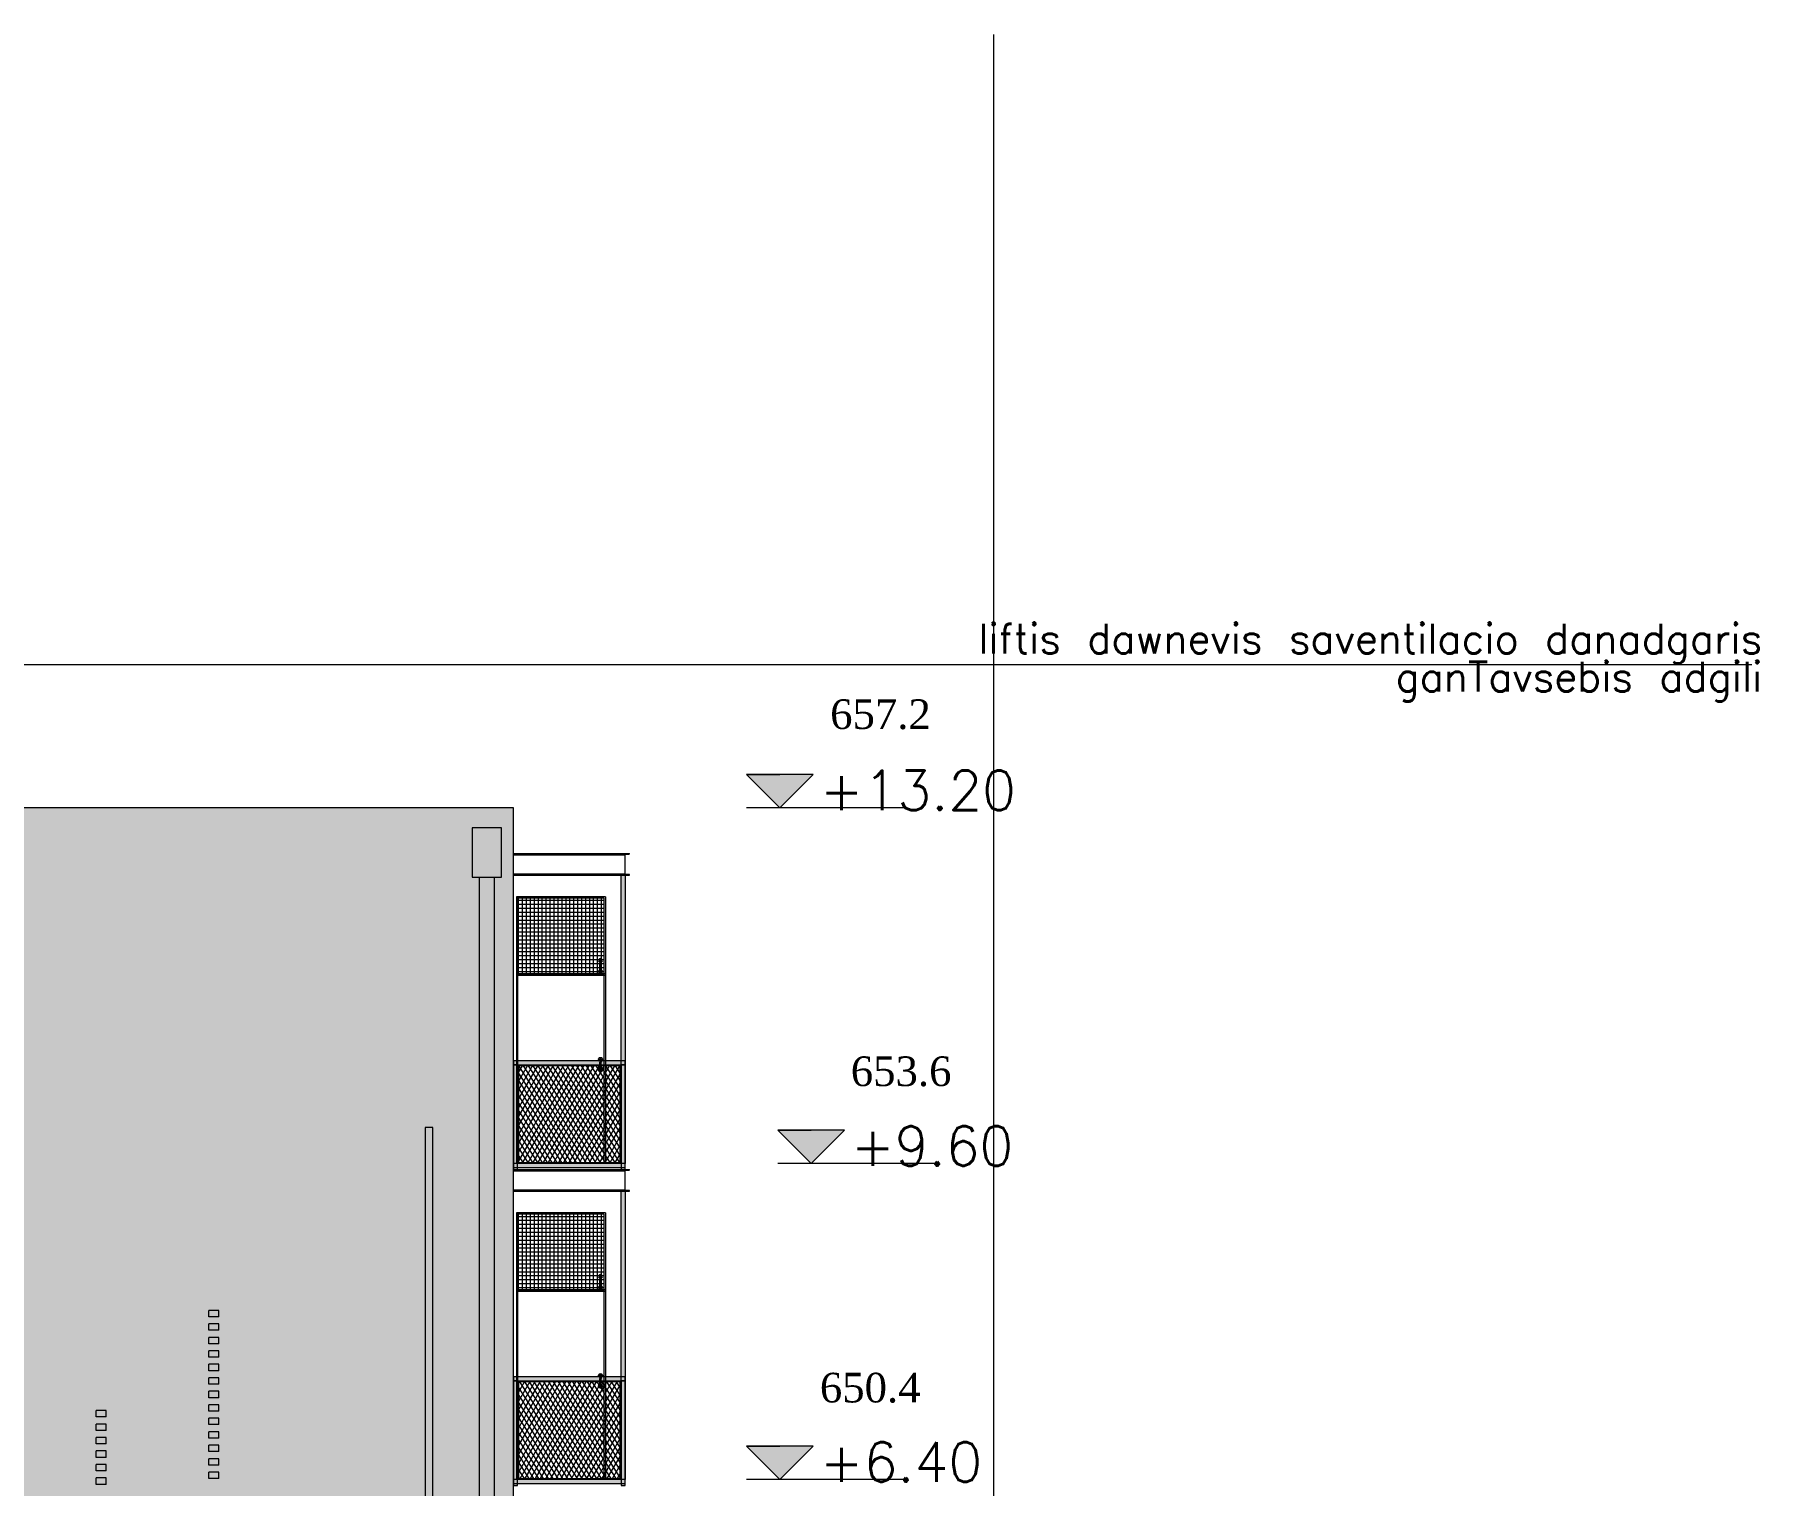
# Model space of a CAD drawing. Header units: millimetres. Extents: x 476244520 to 476657119, y 4620824743 to 4621446928.
# Drawn here: x 476566146 to 476583601, y 4621032306 to 4621046997 of the extents above; entities that cross this region are included whole.
import ezdxf

# ---------------------------------------------------------------- set-up
doc = ezdxf.new("R2010")
doc.units = ezdxf.units.MM
doc.header["$MEASUREMENT"] = 0
for name, color, linetype, lineweight in [('0_Pen_No__1_Pen_No__250', 7, 'Continuous', 0), ('0_Pen_No__250_Pen_No__142', 142, 'Continuous', 0), ('0_Pen_No__250_Pen_No__255', 255, 'Continuous', 0), ('0_Pen_No__250_Pen_No__7', 7, 'Continuous', 0), ('Annotation - Text_Pen_No__7_Pen_No__7_Pen_No__142', 142, 'Continuous', 0), ('New_2D Drafting - General_Pen_No__250', 7, 'Continuous', 0), ('New_2D Drafting - General_Pen_No__30_Pen_No__9_Pen_No__9_Pen_No__255', 255, 'Continuous', 0), ('New_2D Drafting - General_Pen_No__30_Pen_No__9_Pen_No__9_Pen_No__7', 7, 'Continuous', 0), ('New_2D Drafting - General_Pen_No__4', 7, 'Continuous', 0), ('New_2D Drafting - General_Pen_No__7', 7, 'Continuous', 0), ('New_New_piketebi_Pen_No__7_Pen_No__1', 1, 'Continuous', 0), ('New_Structural - Bearing_Pen_No__1', 1, 'Continuous', 0), ('New_Structural - Bearing_Pen_No__250', 7, 'Continuous', 0), ('Structural - Bearing_Pen_No__7', 7, 'Continuous', 0), ('zoma_Pen_No__142', 142, 'Continuous', 0), ('zoma_Pen_No__1_Pen_No__142', 142, 'Continuous', 0), ('zoma_Pen_No__5_Pen_No__142', 142, 'Continuous', 0)]:
    doc.layers.add(name, color=color, linetype=linetype, lineweight=lineweight)
doc.layers.add('New_2D Drafting - General_Pen_No__254', color=7, linetype='Continuous', lineweight=0, true_color=0xcccccc)
doc.layers.add('New_2D Drafting - General_Pen_No__30_Pen_No__9_Pen_No__9_Pen_No__254', color=7, linetype='Continuous', lineweight=0, true_color=0xcccccc)
doc.layers.add('zoma', color=7, linetype='Continuous')
doc.layers.add('zoma_Pen_No__5', color=7, linetype='Continuous')
doc.styles.add('GENERATED_STYLE_2', font='arial.ttf')
doc.styles.add('GENERATED_STYLE_7', font='times.ttf')
doc.dimstyles.new('GENERATED_STYLE__1', dxfattribs={"dimtxt": 200, "dimasz": 64.421331, "dimexe": 0.18, "dimexo": 3, "dimgap": 0.09, "dimtad": 1, "dimtih": 1, "dimtoh": 1, "dimlfac": 0.001, "dimzin": 0, "dimdsep": 46, "dimtxsty": 'GENERATED_STYLE_2', "dimblk": 'ARROWHEAD_2', "dimblk1": 'ARROWHEAD_2', "dimblk2": 'ARROWHEAD_2', "dimcen": 0.09, "dimclrd": 142, "dimclre": 142, "dimclrt": 142, "dimadec": 0, "dimazin": 0, "dimtfac": 1, "dimtdec": 4, "dimtmove": 0, "dimatfit": 3, "dimfxl": 1, "dimtolj": 1, "dimtzin": 0, "dimarcsym": 0})
pattern_1 = [(0, (476844527.15, 4621385791.044), (0, 40), []), (90, (476844527.15, 4621385791.044), (-40, 0), [])]
pattern_2 = [(60, (476844527.15, 4621385791.044), (-38.971143, 22.5), []), (122.833095, (476844527.15, 4621385791.044), (36.8060797, 18.75), [])]

# ---------------------------------------------------------------- blocks, each defined once
blk = doc.blocks.new('*D8', base_point=(476844527, 4621385791))
at = {"layer": 'zoma_Pen_No__142', "color": 142, "linetype": 'Continuous', "lineweight": 0, "transparency": 16777216}
for p, q in [((476570501, 4621021874), (476570550, 4621021959)), ((476570525, 4621021980), (476570525, 4621021853)), ((476570901, 4621021874), (476570950, 4621021959)), ((476570925, 4621021980), (476570925, 4621021853)), ((476570925, 4621021917), (476570525, 4621021917)), ((476570967, 4621021917), (476570925, 4621021917))]:
    blk.add_line(p, q, dxfattribs=at)
at = {"layer": 'zoma_Pen_No__142', "color": 142, "lineweight": 0, "transparency": 16777216, "insert": (476570950, 4621021957), "char_height": 200, "attachment_point": 7, "style": 'GENERATED_STYLE_2'}
blk.add_mtext('\\A1;{\\pql;\\fArial CYR|b0|i0|c204|p34;0.40}', dxfattribs=at)
blk = doc.blocks.new('ARROWHEAD_2')
at = {"color": 0, "linetype": 'Continuous', "lineweight": 0}
for p, q in [((0, 0), (-1, 0)), ((-0.38, -0.66), (0.38, 0.66))]:
    blk.add_line(p, q, dxfattribs=at)
blk = doc.blocks.new('*D9', base_point=(476844527, 4621385791))
at = {"layer": 'zoma_Pen_No__142', "color": 142, "linetype": 'Continuous', "lineweight": 0, "transparency": 16777216}
for p, q in [((476564001, 4621021874), (476564050, 4621021959)), ((476564026, 4621021980), (476564026, 4621021853)), ((476570501, 4621021874), (476570550, 4621021959)), ((476570525, 4621021980), (476570525, 4621021853)), ((476570525, 4621021917), (476564026, 4621021917))]:
    blk.add_line(p, q, dxfattribs=at)
at = {"layer": 'zoma_Pen_No__142', "color": 142, "lineweight": 0, "transparency": 16777216, "char_height": 200, "attachment_point": 7, "style": 'GENERATED_STYLE_2'}
for s, insert in [('\\A1;{\\pql;\\fArial CYR|b0|i0|c204|p34;0.40}', (476564050, 4621021957)), ('\\A1;{\\pql;\\fArial CYR|b0|i0|c204|p34;6.50}', (476567009, 4621021957))]:
    blk.add_mtext(s, dxfattribs=dict(at, insert=insert))
blk = doc.blocks.new('Line_4', base_point=(476557245, 4621040618))
at = {"layer": 'zoma_Pen_No__5_Pen_No__142', "color": 142, "linetype": 'Continuous', "lineweight": 0}
blk.add_line((476557345, 4621040618), (476583532, 4621040618), dxfattribs=at)

msp = doc.modelspace()

# ---------------------------------------------------------------- hatches: boundary and pattern name
at = {"layer": '0_Pen_No__250_Pen_No__142', "linetype": 'Continuous', "lineweight": 0}
for points in [[(476573692.577, 4621039166.379), (476574030.105, 4621039504.073), (476573354.883, 4621039503.908)], [(476574008.319, 4621035566.785), (476574345.847, 4621035904.479), (476573670.625, 4621035904.314)], [(476573692.594, 4621032366.785), (476574030.123, 4621032704.479), (476573354.901, 4621032704.314)]]:
    msp.add_hatch(color=142, dxfattribs=at).paths.add_polyline_path(points)
at = {"layer": '0_Pen_No__250_Pen_No__255', "linetype": 'Continuous', "lineweight": 0, "true_color": 0x3f3f3f}
msp.add_hatch(color=250, dxfattribs=at).paths.add_polyline_path([(476570180.198, 4621023778.606), (476570179.872, 4621035931.235), (476570099.873, 4621035931.235), (476570099.873, 4621035828.834), (476570099.873, 4621023778.606)])
at = {"layer": 'New_2D Drafting - General_Pen_No__254', "linetype": 'Continuous', "lineweight": 0, "true_color": 0xcccccc}
h = msp.add_hatch(dxfattribs=at)
h.set_pattern_fill('GRID_100X100', color=254, style=0, pattern_type=2)
h.set_pattern_definition(pattern_1)
h.paths.add_polyline_path([(476571037.39, 4621037486.029), (476571913.388, 4621037486.029), (476571913.388, 4621038254.029), (476571037.39, 4621038254.029)])
h = msp.add_hatch(dxfattribs=at)
h.set_pattern_fill('GRID_100X100', color=254, style=0, pattern_type=2)
h.set_pattern_definition(pattern_1)
h.paths.add_polyline_path([(476571037.39, 4621034286.029), (476571913.388, 4621034286.029), (476571913.388, 4621035054.029), (476571037.39, 4621035054.029)])
at = {"layer": 'New_2D Drafting - General_Pen_No__30_Pen_No__9_Pen_No__9_Pen_No__254', "linetype": 'Continuous', "lineweight": 0, "true_color": 0xcccccc}
h = msp.add_hatch(dxfattribs=at)
h.set_pattern_fill('BRICK___RUNNING_BOND', color=254, style=0, pattern_type=2)
h.set_pattern_definition([(180, (476560325.686, 4621034175.24), (0, 66.64), []), (90, (476560325.69, 4621034175.24), (244.8, 0), [66.64, -66.64]), (90, (476560203.29, 4621034241.88), (244.8, 0), [66.64, -66.64])])
h.paths.add_polyline_path([(476553155.334, 4621038706.026), (476553155.326, 4621028596.024), (476553225.73, 4621028596.024), (476553225.73, 4621025966.681), (476553230.285, 4621025966.024), (476570925.391, 4621025966.024), (476570995.391, 4621025966.024), (476570995.391, 4621029166.014), (476570995.391, 4621039165.621), (476553155.334, 4621039165.617)])
h.paths.add_polyline_path([(476562025.094, 4621031666.024), (476563625.528, 4621031666.024), (476563625.528, 4621030066.024), (476562025.094, 4621030066.024)], flags=0)
h.paths.add_polyline_path([(476562025.527, 4621036466.024), (476563625.527, 4621036466.024), (476563625.527, 4621038066.024), (476562025.527, 4621038066.024)], flags=0)
h.paths.add_polyline_path([(476563625.961, 4621033266.024), (476562025.527, 4621033266.024), (476562025.527, 4621034866.024), (476563625.961, 4621034866.024)], flags=0)
h.paths.add_polyline_path([(476563625.528, 4621026866.024), (476563625.528, 4621028466.024), (476562025.527, 4621028466.024), (476562025.527, 4621026866.024)], flags=0)
at = {"layer": 'New_2D Drafting - General_Pen_No__30_Pen_No__9_Pen_No__9_Pen_No__255', "linetype": 'Continuous', "lineweight": 0}
for points in [[(476570575.402, 4621038466.05), (476570875.402, 4621038466.05), (476570875.402, 4621038966.05), (476570575.402, 4621038966.05)], [(476570800.402, 4621023682.125), (476570650.402, 4621023703.741), (476570650.402, 4621038466.05), (476570800.402, 4621038466.05)], [(476572125.353, 4621038486.029), (476572125.355, 4621035566.029), (476572085.355, 4621035566.029), (476572085.353, 4621038486.029)], [(476570995.549, 4621036606.031), (476570995.549, 4621036566.031), (476572125.179, 4621036566.031), (476572125.179, 4621036606.031)], [(476570995.549, 4621035506.029), (476571035.555, 4621035506.029), (476571035.555, 4621036566.031), (476570995.549, 4621036566.031)], [(476571045.555, 4621035576.029), (476571035.555, 4621035566.029), (476571035.555, 4621036566.031), (476571045.555, 4621036556.031)], [(476571045.555, 4621036556.031), (476571035.555, 4621036566.031), (476572085.173, 4621036566.031), (476572075.173, 4621036556.031)], [(476572085.173, 4621035566.029), (476572075.173, 4621035576.029), (476572075.173, 4621036556.031), (476572085.173, 4621036566.031)], [(476572085.173, 4621035506.029), (476572125.179, 4621035506.029), (476572125.179, 4621036566.031), (476572085.173, 4621036566.031)], [(476570995.549, 4621035566.029), (476570995.549, 4621035526.029), (476572125.179, 4621035526.029), (476572125.179, 4621035566.029)], [(476571035.186, 4621035566.029), (476571045.186, 4621035576.029), (476572075.173, 4621035576.029), (476572085.173, 4621035566.029)], [(476572125.353, 4621035286.029), (476572125.355, 4621032366.029), (476572085.355, 4621032366.029), (476572085.353, 4621035286.029)], [(476570995.549, 4621033406.031), (476570995.549, 4621033366.031), (476572125.179, 4621033366.031), (476572125.179, 4621033406.031)], [(476570995.549, 4621032306.029), (476571035.555, 4621032306.029), (476571035.555, 4621033366.031), (476570995.549, 4621033366.031)], [(476571045.555, 4621032376.029), (476571035.555, 4621032366.029), (476571035.555, 4621033366.031), (476571045.555, 4621033356.031)], [(476571045.555, 4621033356.031), (476571035.555, 4621033366.031), (476572085.173, 4621033366.031), (476572075.173, 4621033356.031)], [(476572085.173, 4621032366.029), (476572075.173, 4621032376.029), (476572075.173, 4621033356.031), (476572085.173, 4621033366.031)], [(476572085.173, 4621032306.029), (476572125.179, 4621032306.029), (476572125.179, 4621033366.031), (476572085.173, 4621033366.031)], [(476570995.549, 4621032366.029), (476570995.549, 4621032326.029), (476572125.179, 4621032326.029), (476572125.179, 4621032366.029)], [(476571035.186, 4621032366.029), (476571045.186, 4621032376.029), (476572075.173, 4621032376.029), (476572085.173, 4621032366.029)]]:
    msp.add_hatch(color=255, dxfattribs=at).paths.add_polyline_path(points)
at = {"layer": 'New_2D Drafting - General_Pen_No__7', "linetype": 'Continuous', "lineweight": 0}
h = msp.add_hatch(dxfattribs=at)
h.set_pattern_fill('BATT_INSULATION', style=0, pattern_type=2)
h.set_pattern_definition(pattern_2)
h.paths.add_polyline_path([(476572075.173, 4621036556.031), (476571045.555, 4621036556.031), (476571045.555, 4621035576.029), (476572075.173, 4621035576.029)])
h = msp.add_hatch(dxfattribs=at)
h.set_pattern_fill('BATT_INSULATION', style=0, pattern_type=2)
h.set_pattern_definition(pattern_2)
h.paths.add_polyline_path([(476572075.173, 4621033356.031), (476571045.555, 4621033356.031), (476571045.555, 4621032376.029), (476572075.173, 4621032376.029)])

# ---------------------------------------------------------------- linework, layer by layer
at = {"layer": '0_Pen_No__1_Pen_No__250', "color": 7, "linetype": 'Continuous', "lineweight": 0, "flags": 128}
for points in [[(476573692.577, 4621039166.379), (476573354.883, 4621039503.908), (476573692.494, 4621039503.99)], [(476573692.577, 4621039166.379), (476574030.105, 4621039504.073), (476573692.494, 4621039503.99)], [(476574954.966, 4621039166.687), (476573354.966, 4621039166.297)], [(476574008.319, 4621035566.785), (476573670.625, 4621035904.314), (476574008.236, 4621035904.396)], [(476574008.319, 4621035566.785), (476574345.847, 4621035904.479), (476574008.236, 4621035904.396)], [(476575270.707, 4621035567.093), (476573670.708, 4621035566.703)], [(476573692.594, 4621032366.785), (476573354.901, 4621032704.314), (476573692.512, 4621032704.396)], [(476573692.594, 4621032366.785), (476574030.123, 4621032704.479), (476573692.512, 4621032704.396)], [(476574954.983, 4621032367.093), (476573354.983, 4621032366.703)]]:
    msp.add_lwpolyline(points, dxfattribs=at)
at = {"layer": '0_Pen_No__250_Pen_No__142', "color": 142, "linetype": 'Continuous', "lineweight": 0, "flags": 128}
for points in [[(476573692.577, 4621039166.379), (476574030.105, 4621039504.073), (476573354.883, 4621039503.908)], [(476574008.319, 4621035566.785), (476574345.847, 4621035904.479), (476573670.625, 4621035904.314)], [(476573692.594, 4621032366.785), (476574030.123, 4621032704.479), (476573354.901, 4621032704.314)]]:
    msp.add_lwpolyline(points, close=True, dxfattribs=at)
at = {"layer": '0_Pen_No__250_Pen_No__7', "color": 7, "linetype": 'Continuous', "lineweight": 0, "flags": 128}
msp.add_lwpolyline([(476570180.198, 4621023778.606), (476570179.872, 4621035931.235), (476570099.873, 4621035931.235), (476570099.873, 4621035828.834), (476570099.873, 4621023778.606)], close=True, dxfattribs=at)
at = {"layer": 'New_2D Drafting - General_Pen_No__250', "color": 7, "linetype": 'Continuous', "lineweight": 0, "flags": 128}
for points in [[(476571037.39, 4621037486.029), (476571913.388, 4621037486.029), (476571913.388, 4621038254.029), (476571037.39, 4621038254.029)], [(476571037.39, 4621034286.029), (476571913.388, 4621034286.029), (476571913.388, 4621035054.029), (476571037.39, 4621035054.029)]]:
    msp.add_lwpolyline(points, close=True, dxfattribs=at)
at = {"layer": 'New_2D Drafting - General_Pen_No__30_Pen_No__9_Pen_No__9_Pen_No__7', "color": 7, "linetype": 'Continuous', "lineweight": 0, "flags": 128}
for points in [[(476553155.334, 4621038706.026), (476553155.326, 4621028596.024), (476553225.73, 4621028596.024), (476553225.73, 4621025966.681), (476553230.285, 4621025966.024), (476570925.391, 4621025966.024), (476570995.391, 4621025966.024), (476570995.391, 4621029166.014), (476570995.391, 4621039165.621), (476553155.334, 4621039165.617)], [(476570575.402, 4621038466.05), (476570875.402, 4621038466.05), (476570875.402, 4621038966.05), (476570575.402, 4621038966.05)], [(476570800.402, 4621023682.125), (476570650.402, 4621023703.741), (476570650.402, 4621038466.05), (476570800.402, 4621038466.05)], [(476572125.353, 4621038486.029), (476572125.355, 4621035566.029), (476572085.355, 4621035566.029), (476572085.353, 4621038486.029)], [(476570995.549, 4621036606.031), (476570995.549, 4621036566.031), (476572125.179, 4621036566.031), (476572125.179, 4621036606.031)], [(476570995.549, 4621035506.029), (476571035.555, 4621035506.029), (476571035.555, 4621036566.031), (476570995.549, 4621036566.031)], [(476571045.555, 4621035576.029), (476571035.555, 4621035566.029), (476571035.555, 4621036566.031), (476571045.555, 4621036556.031)], [(476571045.555, 4621036556.031), (476571035.555, 4621036566.031), (476572085.173, 4621036566.031), (476572075.173, 4621036556.031)], [(476572085.173, 4621035566.029), (476572075.173, 4621035576.029), (476572075.173, 4621036556.031), (476572085.173, 4621036566.031)], [(476572085.173, 4621035506.029), (476572125.179, 4621035506.029), (476572125.179, 4621036566.031), (476572085.173, 4621036566.031)], [(476570995.549, 4621035566.029), (476570995.549, 4621035526.029), (476572125.179, 4621035526.029), (476572125.179, 4621035566.029)], [(476571035.186, 4621035566.029), (476571045.186, 4621035576.029), (476572075.173, 4621035576.029), (476572085.173, 4621035566.029)], [(476572125.353, 4621035286.029), (476572125.355, 4621032366.029), (476572085.355, 4621032366.029), (476572085.353, 4621035286.029)], [(476570995.549, 4621033406.031), (476570995.549, 4621033366.031), (476572125.179, 4621033366.031), (476572125.179, 4621033406.031)], [(476570995.549, 4621032306.029), (476571035.555, 4621032306.029), (476571035.555, 4621033366.031), (476570995.549, 4621033366.031)], [(476571045.555, 4621032376.029), (476571035.555, 4621032366.029), (476571035.555, 4621033366.031), (476571045.555, 4621033356.031)], [(476571045.555, 4621033356.031), (476571035.555, 4621033366.031), (476572085.173, 4621033366.031), (476572075.173, 4621033356.031)], [(476572085.173, 4621032366.029), (476572075.173, 4621032376.029), (476572075.173, 4621033356.031), (476572085.173, 4621033366.031)], [(476572085.173, 4621032306.029), (476572125.179, 4621032306.029), (476572125.179, 4621033366.031), (476572085.173, 4621033366.031)], [(476570995.549, 4621032366.029), (476570995.549, 4621032326.029), (476572125.179, 4621032326.029), (476572125.179, 4621032366.029)], [(476571035.186, 4621032366.029), (476571045.186, 4621032376.029), (476572075.173, 4621032376.029), (476572085.173, 4621032366.029)]]:
    msp.add_lwpolyline(points, close=True, dxfattribs=at)
at = {"layer": 'New_2D Drafting - General_Pen_No__4', "color": 7, "linetype": 'Continuous', "lineweight": 0, "flags": 128}
for points in [[(476572075.173, 4621036556.031), (476571045.555, 4621036556.031), (476571045.555, 4621035576.029), (476572075.173, 4621035576.029)], [(476572075.173, 4621033356.031), (476571045.555, 4621033356.031), (476571045.555, 4621032376.029), (476572075.173, 4621032376.029)]]:
    msp.add_lwpolyline(points, close=True, dxfattribs=at)
at = {"layer": 'New_Structural - Bearing_Pen_No__1', "color": 1, "linetype": 'Continuous', "lineweight": 0}
msp.add_line((476575855.391, 4621046996.649), (476575855.391, 4621020265.322), dxfattribs=at)
at = {"layer": 'New_Structural - Bearing_Pen_No__250', "color": 7, "linetype": 'Continuous', "lineweight": 0}
for p, q in [((476571925.388, 4621038266.029), (476571025.39, 4621038266.029)), ((476571025.39, 4621038266.029), (476571025.39, 4621037486.029)), ((476571037.39, 4621038254.029), (476571037.39, 4621037486.029)), ((476571913.388, 4621038254.029), (476571037.39, 4621038254.029)), ((476571913.389, 4621037486.029), (476571913.388, 4621038254.029)), ((476571925.388, 4621038266.029), (476571925.389, 4621037486.029)), ((476571925.389, 4621037486.029), (476571025.39, 4621037486.029)), ((476571025.39, 4621037486.029), (476571025.391, 4621035566.029)), ((476571037.39, 4621037486.029), (476571025.39, 4621037486.029)), ((476571025.39, 4621037474.029), (476571925.389, 4621037474.029)), ((476571037.39, 4621037486.029), (476571037.391, 4621035566.029)), ((476571859.139, 4621037631.029), (476571856.46, 4621037621.029)), ((476571856.46, 4621037621.029), (476571859.139, 4621037611.029)), ((476571859.139, 4621037521.029), (476571856.46, 4621037511.029)), ((476571856.46, 4621037511.029), (476571859.139, 4621037501.029)), ((476571866.46, 4621037638.349), (476571859.139, 4621037631.029)), ((476571859.139, 4621037611.029), (476571866.46, 4621037603.708)), ((476571866.46, 4621037528.349), (476571859.139, 4621037521.029)), ((476571859.139, 4621037501.029), (476571866.46, 4621037493.708)), ((476571876.46, 4621037641.029), (476571866.46, 4621037638.349)), ((476571866.46, 4621037603.708), (476571869.46, 4621037602.905)), ((476571869.46, 4621037529.153), (476571866.46, 4621037528.349)), ((476571866.46, 4621037493.708), (476571876.46, 4621037491.029)), ((476571870.397, 4621037624.529), (476571869.46, 4621037621.029)), ((476571869.46, 4621037621.029), (476571869.46, 4621037617.01)), ((476571869.46, 4621037617.01), (476571869.46, 4621037606.029)), ((476571869.46, 4621037606.029), (476571869.46, 4621037591.029)), ((476571869.46, 4621037541.029), (476571869.46, 4621037591.029)), ((476571869.46, 4621037526.029), (476571869.46, 4621037541.029)), ((476571869.46, 4621037515.048), (476571869.46, 4621037526.029)), ((476571869.46, 4621037511.029), (476571869.46, 4621037515.048)), ((476571869.46, 4621037511.029), (476571870.397, 4621037507.529)), ((476571872.96, 4621037627.091), (476571870.397, 4621037624.529)), ((476571870.397, 4621037507.529), (476571872.96, 4621037504.967)), ((476571876.46, 4621037628.029), (476571872.96, 4621037627.091)), ((476571872.96, 4621037504.967), (476571876.46, 4621037504.029)), ((476571886.46, 4621037638.349), (476571876.46, 4621037641.029)), ((476571879.96, 4621037627.091), (476571876.46, 4621037628.029)), ((476571876.46, 4621037504.029), (476571879.96, 4621037504.967)), ((476571876.46, 4621037491.029), (476571886.46, 4621037493.708)), ((476571882.522, 4621037624.529), (476571879.96, 4621037627.091)), ((476571879.96, 4621037504.967), (476571882.522, 4621037507.529)), ((476571883.46, 4621037621.029), (476571882.522, 4621037624.529)), ((476571882.522, 4621037507.529), (476571883.46, 4621037511.029)), ((476571883.46, 4621037621.029), (476571883.46, 4621037617.01)), ((476571883.46, 4621037617.01), (476571883.46, 4621037606.029)), ((476571883.46, 4621037606.029), (476571883.46, 4621037591.029)), ((476571883.46, 4621037602.905), (476571886.46, 4621037603.708)), ((476571883.46, 4621037541.029), (476571883.46, 4621037591.029)), ((476571883.46, 4621037526.029), (476571883.46, 4621037541.029)), ((476571886.46, 4621037528.349), (476571883.46, 4621037529.153)), ((476571883.46, 4621037515.048), (476571883.46, 4621037526.029)), ((476571883.46, 4621037511.029), (476571883.46, 4621037515.048)), ((476571893.78, 4621037631.029), (476571886.46, 4621037638.349)), ((476571886.46, 4621037603.708), (476571893.78, 4621037611.029)), ((476571893.78, 4621037521.029), (476571886.46, 4621037528.349)), ((476571886.46, 4621037493.708), (476571893.78, 4621037501.029)), ((476571896.46, 4621037621.029), (476571893.78, 4621037631.029)), ((476571893.78, 4621037611.029), (476571896.46, 4621037621.029)), ((476571896.46, 4621037511.029), (476571893.78, 4621037521.029)), ((476571893.78, 4621037501.029), (476571896.46, 4621037511.029)), ((476571913.39, 4621035566.029), (476571913.389, 4621037486.029)), ((476571925.389, 4621037486.029), (476571925.39, 4621035566.029)), ((476571856.46, 4621036621.029), (476571859.139, 4621036631.029)), ((476571859.139, 4621036611.029), (476571856.46, 4621036621.029)), ((476571859.139, 4621036631.029), (476571866.46, 4621036638.349)), ((476571866.46, 4621036603.708), (476571859.139, 4621036611.029)), ((476571866.46, 4621036638.349), (476571876.46, 4621036641.029)), ((476571869.46, 4621036602.905), (476571866.46, 4621036603.708)), ((476571869.46, 4621036621.029), (476571870.398, 4621036624.529)), ((476571869.46, 4621036621.029), (476571869.46, 4621036617.01)), ((476571869.46, 4621036617.01), (476571869.46, 4621036606.029)), ((476571869.46, 4621036606.029), (476571869.46, 4621036591.029)), ((476571870.398, 4621036624.529), (476571872.96, 4621036627.091)), ((476571872.96, 4621036627.091), (476571876.46, 4621036628.029)), ((476571876.46, 4621036641.029), (476571886.46, 4621036638.349)), ((476571876.46, 4621036628.029), (476571879.96, 4621036627.091)), ((476571879.96, 4621036627.091), (476571882.522, 4621036624.529)), ((476571882.522, 4621036624.529), (476571883.46, 4621036621.029)), ((476571883.46, 4621036621.029), (476571883.46, 4621036617.01)), ((476571883.46, 4621036617.01), (476571883.46, 4621036606.029)), ((476571883.46, 4621036606.029), (476571883.46, 4621036591.029)), ((476571886.46, 4621036603.708), (476571883.46, 4621036602.905)), ((476571886.46, 4621036638.349), (476571893.781, 4621036631.029)), ((476571893.781, 4621036611.029), (476571886.46, 4621036603.708)), ((476571893.781, 4621036631.029), (476571896.46, 4621036621.029)), ((476571896.46, 4621036621.029), (476571893.781, 4621036611.029)), ((476571856.46, 4621036511.029), (476571859.14, 4621036521.029)), ((476571859.14, 4621036501.029), (476571856.46, 4621036511.029)), ((476571859.14, 4621036521.029), (476571866.46, 4621036528.349)), ((476571866.46, 4621036493.708), (476571859.14, 4621036501.029)), ((476571866.46, 4621036528.349), (476571869.46, 4621036529.153)), ((476571876.46, 4621036491.029), (476571866.46, 4621036493.708)), ((476571869.46, 4621036541.029), (476571869.46, 4621036591.029)), ((476571869.46, 4621036526.029), (476571869.46, 4621036541.029)), ((476571869.46, 4621036515.048), (476571869.46, 4621036526.029)), ((476571869.46, 4621036511.029), (476571869.46, 4621036515.048)), ((476571870.398, 4621036507.529), (476571869.46, 4621036511.029)), ((476571872.96, 4621036504.967), (476571870.398, 4621036507.529)), ((476571876.46, 4621036504.029), (476571872.96, 4621036504.967)), ((476571879.96, 4621036504.967), (476571876.46, 4621036504.029)), ((476571886.46, 4621036493.708), (476571876.46, 4621036491.029)), ((476571882.522, 4621036507.529), (476571879.96, 4621036504.967)), ((476571883.46, 4621036511.029), (476571882.522, 4621036507.529)), ((476571883.46, 4621036541.029), (476571883.46, 4621036591.029)), ((476571883.46, 4621036526.029), (476571883.46, 4621036541.029)), ((476571883.46, 4621036529.153), (476571886.46, 4621036528.349)), ((476571883.46, 4621036515.048), (476571883.46, 4621036526.029)), ((476571883.46, 4621036511.029), (476571883.46, 4621036515.048)), ((476571886.46, 4621036528.349), (476571893.781, 4621036521.029)), ((476571893.781, 4621036501.029), (476571886.46, 4621036493.708)), ((476571893.781, 4621036521.029), (476571896.46, 4621036511.029)), ((476571896.46, 4621036511.029), (476571893.781, 4621036501.029)), ((476571157.258, 4621035566.029), (476571145.258, 4621035566.029)), ((476571925.388, 4621035066.029), (476571025.39, 4621035066.029)), ((476571025.39, 4621035066.029), (476571025.39, 4621034286.029)), ((476571037.39, 4621035054.029), (476571037.39, 4621034286.029)), ((476571913.388, 4621035054.029), (476571037.39, 4621035054.029)), ((476571913.389, 4621034286.029), (476571913.388, 4621035054.029)), ((476571925.388, 4621035066.029), (476571925.389, 4621034286.029)), ((476571859.139, 4621034431.029), (476571856.46, 4621034421.029)), ((476571856.46, 4621034421.029), (476571859.139, 4621034411.029)), ((476571866.46, 4621034438.349), (476571859.139, 4621034431.029)), ((476571859.139, 4621034411.029), (476571866.46, 4621034403.708)), ((476571876.46, 4621034441.029), (476571866.46, 4621034438.349)), ((476571866.46, 4621034403.708), (476571869.46, 4621034402.905)), ((476571870.397, 4621034424.529), (476571869.46, 4621034421.029)), ((476571869.46, 4621034421.029), (476571869.46, 4621034417.01)), ((476571869.46, 4621034417.01), (476571869.46, 4621034406.029)), ((476571869.46, 4621034406.029), (476571869.46, 4621034391.029)), ((476571869.46, 4621034341.029), (476571869.46, 4621034391.029)), ((476571869.46, 4621034326.029), (476571869.46, 4621034341.029)), ((476571872.96, 4621034427.091), (476571870.397, 4621034424.529)), ((476571876.46, 4621034428.029), (476571872.96, 4621034427.091)), ((476571886.46, 4621034438.349), (476571876.46, 4621034441.029)), ((476571879.96, 4621034427.091), (476571876.46, 4621034428.029)), ((476571882.522, 4621034424.529), (476571879.96, 4621034427.091)), ((476571883.46, 4621034421.029), (476571882.522, 4621034424.529)), ((476571883.46, 4621034421.029), (476571883.46, 4621034417.01)), ((476571883.46, 4621034417.01), (476571883.46, 4621034406.029)), ((476571883.46, 4621034406.029), (476571883.46, 4621034391.029)), ((476571883.46, 4621034402.905), (476571886.46, 4621034403.708)), ((476571883.46, 4621034341.029), (476571883.46, 4621034391.029)), ((476571883.46, 4621034326.029), (476571883.46, 4621034341.029)), ((476571893.78, 4621034431.029), (476571886.46, 4621034438.349)), ((476571886.46, 4621034403.708), (476571893.78, 4621034411.029)), ((476571896.46, 4621034421.029), (476571893.78, 4621034431.029)), ((476571893.78, 4621034411.029), (476571896.46, 4621034421.029)), ((476571925.389, 4621034286.029), (476571025.39, 4621034286.029)), ((476571025.39, 4621034286.029), (476571025.391, 4621032366.029)), ((476571037.39, 4621034286.029), (476571025.39, 4621034286.029)), ((476571025.39, 4621034274.029), (476571925.389, 4621034274.029)), ((476571037.39, 4621034286.029), (476571037.391, 4621032366.029)), ((476571859.139, 4621034321.029), (476571856.46, 4621034311.029)), ((476571856.46, 4621034311.029), (476571859.139, 4621034301.029)), ((476571866.46, 4621034328.349), (476571859.139, 4621034321.029)), ((476571859.139, 4621034301.029), (476571866.46, 4621034293.708)), ((476571869.46, 4621034329.153), (476571866.46, 4621034328.349)), ((476571866.46, 4621034293.708), (476571876.46, 4621034291.029)), ((476571869.46, 4621034315.048), (476571869.46, 4621034326.029)), ((476571869.46, 4621034311.029), (476571869.46, 4621034315.048)), ((476571869.46, 4621034311.029), (476571870.397, 4621034307.529)), ((476571870.397, 4621034307.529), (476571872.96, 4621034304.967)), ((476571872.96, 4621034304.967), (476571876.46, 4621034304.029)), ((476571876.46, 4621034304.029), (476571879.96, 4621034304.967)), ((476571876.46, 4621034291.029), (476571886.46, 4621034293.708)), ((476571879.96, 4621034304.967), (476571882.522, 4621034307.529)), ((476571882.522, 4621034307.529), (476571883.46, 4621034311.029)), ((476571886.46, 4621034328.349), (476571883.46, 4621034329.153)), ((476571883.46, 4621034315.048), (476571883.46, 4621034326.029)), ((476571883.46, 4621034311.029), (476571883.46, 4621034315.048)), ((476571893.78, 4621034321.029), (476571886.46, 4621034328.349)), ((476571886.46, 4621034293.708), (476571893.78, 4621034301.029)), ((476571896.46, 4621034311.029), (476571893.78, 4621034321.029)), ((476571893.78, 4621034301.029), (476571896.46, 4621034311.029)), ((476571913.39, 4621032366.029), (476571913.389, 4621034286.029)), ((476571925.389, 4621034286.029), (476571925.39, 4621032366.029)), ((476567910.792, 4621034014.274), (476567910.792, 4621034079.274)), ((476568010.464, 4621034079.274), (476567910.792, 4621034079.274)), ((476568010.464, 4621034014.274), (476567910.792, 4621034014.274)), ((476568010.464, 4621034014.274), (476568010.464, 4621034079.274)), ((476567910.792, 4621033877.757), (476567910.792, 4621033942.757)), ((476568010.464, 4621033942.757), (476567910.792, 4621033942.757)), ((476568010.464, 4621033877.757), (476567910.792, 4621033877.757)), ((476568010.464, 4621033877.757), (476568010.464, 4621033942.757)), ((476567910.792, 4621033741.24), (476567910.792, 4621033806.24)), ((476568010.464, 4621033806.24), (476567910.792, 4621033806.24)), ((476568010.464, 4621033741.24), (476567910.792, 4621033741.24)), ((476567910.792, 4621033604.722), (476567910.792, 4621033669.722)), ((476568010.464, 4621033669.722), (476567910.792, 4621033669.722)), ((476568010.464, 4621033741.24), (476568010.464, 4621033806.24)), ((476568010.464, 4621033604.722), (476568010.464, 4621033669.722)), ((476568010.464, 4621033604.722), (476567910.792, 4621033604.722)), ((476567910.792, 4621033468.205), (476567910.792, 4621033533.205)), ((476568010.464, 4621033533.205), (476567910.792, 4621033533.205)), ((476568010.464, 4621033468.205), (476567910.792, 4621033468.205)), ((476568010.464, 4621033468.205), (476568010.464, 4621033533.205)), ((476567910.792, 4621033331.688), (476567910.792, 4621033396.688)), ((476568010.464, 4621033396.688), (476567910.792, 4621033396.688)), ((476568010.464, 4621033331.688), (476567910.792, 4621033331.688)), ((476568010.464, 4621033331.688), (476568010.464, 4621033396.688)), ((476571856.46, 4621033421.029), (476571859.139, 4621033431.029)), ((476571859.139, 4621033411.029), (476571856.46, 4621033421.029)), ((476571856.46, 4621033311.029), (476571859.14, 4621033321.029)), ((476571859.14, 4621033301.029), (476571856.46, 4621033311.029)), ((476571859.139, 4621033431.029), (476571866.46, 4621033438.349)), ((476571866.46, 4621033403.708), (476571859.139, 4621033411.029)), ((476571859.14, 4621033321.029), (476571866.46, 4621033328.349)), ((476571866.46, 4621033293.708), (476571859.14, 4621033301.029)), ((476571866.46, 4621033438.349), (476571876.46, 4621033441.029)), ((476571869.46, 4621033402.905), (476571866.46, 4621033403.708)), ((476571866.46, 4621033328.349), (476571869.46, 4621033329.153)), ((476571876.46, 4621033291.029), (476571866.46, 4621033293.708)), ((476571869.46, 4621033421.029), (476571870.398, 4621033424.529)), ((476571869.46, 4621033421.029), (476571869.46, 4621033417.01)), ((476571869.46, 4621033417.01), (476571869.46, 4621033406.029)), ((476571869.46, 4621033406.029), (476571869.46, 4621033391.029)), ((476571869.46, 4621033341.029), (476571869.46, 4621033391.029)), ((476571869.46, 4621033326.029), (476571869.46, 4621033341.029)), ((476571869.46, 4621033315.048), (476571869.46, 4621033326.029)), ((476571869.46, 4621033311.029), (476571869.46, 4621033315.048)), ((476571870.398, 4621033307.529), (476571869.46, 4621033311.029)), ((476571870.398, 4621033424.529), (476571872.96, 4621033427.091)), ((476571872.96, 4621033304.967), (476571870.398, 4621033307.529)), ((476571872.96, 4621033427.091), (476571876.46, 4621033428.029)), ((476571876.46, 4621033304.029), (476571872.96, 4621033304.967)), ((476571876.46, 4621033441.029), (476571886.46, 4621033438.349)), ((476571876.46, 4621033428.029), (476571879.96, 4621033427.091)), ((476571879.96, 4621033304.967), (476571876.46, 4621033304.029)), ((476571886.46, 4621033293.708), (476571876.46, 4621033291.029)), ((476571879.96, 4621033427.091), (476571882.522, 4621033424.529)), ((476571882.522, 4621033307.529), (476571879.96, 4621033304.967)), ((476571882.522, 4621033424.529), (476571883.46, 4621033421.029)), ((476571883.46, 4621033311.029), (476571882.522, 4621033307.529)), ((476571883.46, 4621033421.029), (476571883.46, 4621033417.01)), ((476571883.46, 4621033417.01), (476571883.46, 4621033406.029)), ((476571883.46, 4621033406.029), (476571883.46, 4621033391.029)), ((476571886.46, 4621033403.708), (476571883.46, 4621033402.905)), ((476571883.46, 4621033341.029), (476571883.46, 4621033391.029)), ((476571883.46, 4621033326.029), (476571883.46, 4621033341.029)), ((476571883.46, 4621033329.153), (476571886.46, 4621033328.349)), ((476571883.46, 4621033315.048), (476571883.46, 4621033326.029)), ((476571883.46, 4621033311.029), (476571883.46, 4621033315.048)), ((476571886.46, 4621033438.349), (476571893.781, 4621033431.029)), ((476571893.781, 4621033411.029), (476571886.46, 4621033403.708)), ((476571886.46, 4621033328.349), (476571893.781, 4621033321.029)), ((476571893.781, 4621033301.029), (476571886.46, 4621033293.708)), ((476571893.781, 4621033431.029), (476571896.46, 4621033421.029)), ((476571896.46, 4621033421.029), (476571893.781, 4621033411.029)), ((476571893.781, 4621033321.029), (476571896.46, 4621033311.029)), ((476571896.46, 4621033311.029), (476571893.781, 4621033301.029)), ((476567910.792, 4621033195.17), (476567910.792, 4621033260.17)), ((476568010.464, 4621033260.17), (476567910.792, 4621033260.17)), ((476568010.464, 4621033195.17), (476567910.792, 4621033195.17)), ((476567910.792, 4621033058.653), (476567910.792, 4621033123.653)), ((476568010.464, 4621033123.653), (476567910.792, 4621033123.653)), ((476568010.464, 4621033195.17), (476568010.464, 4621033260.17)), ((476568010.464, 4621033058.653), (476568010.464, 4621033123.653)), ((476566771.447, 4621033000.17), (476566771.447, 4621033065.17)), ((476566871.12, 4621033065.17), (476566771.447, 4621033065.17)), ((476566871.12, 4621033000.17), (476566771.447, 4621033000.17)), ((476566871.12, 4621033000.17), (476566871.12, 4621033065.17)), ((476568010.464, 4621033058.653), (476567910.792, 4621033058.653)), ((476567910.792, 4621032922.136), (476567910.792, 4621032987.136)), ((476568010.464, 4621032987.136), (476567910.792, 4621032987.136)), ((476568010.464, 4621032922.136), (476568010.464, 4621032987.136)), ((476566771.447, 4621032863.653), (476566771.447, 4621032928.653)), ((476566871.12, 4621032928.653), (476566771.447, 4621032928.653)), ((476566871.12, 4621032863.653), (476566771.447, 4621032863.653)), ((476566771.447, 4621032727.136), (476566771.447, 4621032792.136)), ((476566871.12, 4621032792.136), (476566771.447, 4621032792.136)), ((476566871.12, 4621032863.653), (476566871.12, 4621032928.653)), ((476566871.12, 4621032727.136), (476566871.12, 4621032792.136)), ((476568010.464, 4621032922.136), (476567910.792, 4621032922.136)), ((476567910.792, 4621032785.619), (476567910.792, 4621032850.619)), ((476568010.464, 4621032850.619), (476567910.792, 4621032850.619)), ((476568010.464, 4621032785.619), (476567910.792, 4621032785.619)), ((476568010.464, 4621032785.619), (476568010.464, 4621032850.619)), ((476566871.12, 4621032727.136), (476566771.447, 4621032727.136)), ((476566771.447, 4621032590.619), (476566771.447, 4621032655.619)), ((476566871.12, 4621032655.619), (476566771.447, 4621032655.619)), ((476566871.12, 4621032590.619), (476566771.447, 4621032590.619)), ((476566871.12, 4621032590.619), (476566871.12, 4621032655.619)), ((476567910.792, 4621032649.101), (476567910.792, 4621032714.101)), ((476568010.464, 4621032714.101), (476567910.792, 4621032714.101)), ((476568010.464, 4621032649.101), (476567910.792, 4621032649.101)), ((476568010.464, 4621032649.101), (476568010.464, 4621032714.101)), ((476566771.447, 4621032454.101), (476566771.447, 4621032519.101)), ((476566871.12, 4621032519.101), (476566771.447, 4621032519.101)), ((476566871.12, 4621032454.101), (476566771.447, 4621032454.101)), ((476566871.12, 4621032454.101), (476566871.12, 4621032519.101)), ((476567910.792, 4621032512.584), (476567910.792, 4621032577.584)), ((476568010.464, 4621032577.584), (476567910.792, 4621032577.584)), ((476568010.464, 4621032512.584), (476567910.792, 4621032512.584)), ((476567910.792, 4621032376.067), (476567910.792, 4621032441.067)), ((476568010.464, 4621032441.067), (476567910.792, 4621032441.067)), ((476568010.464, 4621032512.584), (476568010.464, 4621032577.584)), ((476568010.464, 4621032376.067), (476568010.464, 4621032441.067)), ((476566771.447, 4621032317.584), (476566771.447, 4621032382.584)), ((476566871.12, 4621032382.584), (476566771.447, 4621032382.584)), ((476566871.12, 4621032317.584), (476566771.447, 4621032317.584)), ((476566871.12, 4621032317.584), (476566871.12, 4621032382.584)), ((476568010.464, 4621032376.067), (476567910.792, 4621032376.067)), ((476571157.258, 4621032366.029), (476571145.258, 4621032366.029))]:
    msp.add_line(p, q, dxfattribs=at)
at = {"layer": 'Structural - Bearing_Pen_No__7', "color": 7, "linetype": 'Continuous', "lineweight": 0}
for p, q in [((476570995.549, 4621038706.029), (476572171.505, 4621038706.029)), ((476570995.549, 4621038703.534), (476572171.505, 4621038703.534)), ((476570995.549, 4621038699.578), (476572167.043, 4621038699.579)), ((476572129.642, 4621038695.589), (476572167.043, 4621038699.579)), ((476572167.043, 4621038699.579), (476572168.265, 4621038699.839)), ((476572168.265, 4621038699.839), (476572169.968, 4621038700.706)), ((476572169.968, 4621038700.706), (476572171.106, 4621038702.003)), ((476572171.106, 4621038702.003), (476572171.505, 4621038703.534)), ((476572171.505, 4621038703.534), (476572171.505, 4621038706.029)), ((476570995.549, 4621038695.589), (476572129.642, 4621038695.589)), ((476570995.549, 4621038691.634), (476572125.179, 4621038691.634)), ((476572125.179, 4621038691.634), (476572125.579, 4621038693.165)), ((476572125.179, 4621038500.424), (476572125.179, 4621038691.634)), ((476572125.579, 4621038693.165), (476572126.717, 4621038694.462)), ((476572126.717, 4621038694.462), (476572128.42, 4621038695.33)), ((476572128.42, 4621038695.33), (476572129.642, 4621038695.589)), ((476570995.549, 4621038500.424), (476572125.179, 4621038500.424)), ((476570995.549, 4621038496.469), (476572129.642, 4621038496.469)), ((476570995.549, 4621038492.479), (476572167.043, 4621038492.48)), ((476570995.549, 4621038488.524), (476572171.505, 4621038488.524)), ((476570995.549, 4621038486.029), (476572171.505, 4621038486.029)), ((476572125.579, 4621038498.894), (476572125.179, 4621038500.424)), ((476572126.717, 4621038497.596), (476572125.579, 4621038498.894)), ((476572128.42, 4621038496.729), (476572126.717, 4621038497.596)), ((476572129.642, 4621038496.469), (476572128.42, 4621038496.729)), ((476572167.043, 4621038492.48), (476572129.642, 4621038496.469)), ((476572168.265, 4621038492.22), (476572167.043, 4621038492.48)), ((476572169.968, 4621038491.353), (476572168.265, 4621038492.22)), ((476572171.106, 4621038490.055), (476572169.968, 4621038491.353)), ((476572171.505, 4621038488.524), (476572171.106, 4621038490.055)), ((476572171.505, 4621038486.029), (476572171.505, 4621038488.524)), ((476570995.549, 4621035506.029), (476572171.505, 4621035506.029)), ((476570995.549, 4621035503.534), (476572171.505, 4621035503.534)), ((476570995.549, 4621035499.578), (476572167.043, 4621035499.579)), ((476570995.549, 4621035495.589), (476572129.642, 4621035495.589)), ((476570995.549, 4621035491.634), (476572125.179, 4621035491.634)), ((476572125.179, 4621035491.634), (476572125.579, 4621035493.165)), ((476572125.179, 4621035300.424), (476572125.179, 4621035491.634)), ((476572125.579, 4621035493.165), (476572126.717, 4621035494.462)), ((476572126.717, 4621035494.462), (476572128.42, 4621035495.33)), ((476572128.42, 4621035495.33), (476572129.642, 4621035495.589)), ((476572129.642, 4621035495.589), (476572167.043, 4621035499.579)), ((476572167.043, 4621035499.579), (476572168.265, 4621035499.839)), ((476572168.265, 4621035499.839), (476572169.968, 4621035500.706)), ((476572169.968, 4621035500.706), (476572171.106, 4621035502.003)), ((476572171.106, 4621035502.003), (476572171.505, 4621035503.534)), ((476572171.505, 4621035503.534), (476572171.505, 4621035506.029)), ((476570995.549, 4621035300.424), (476572125.179, 4621035300.424)), ((476570995.549, 4621035296.469), (476572129.642, 4621035296.469)), ((476570995.549, 4621035292.479), (476572167.043, 4621035292.48)), ((476570995.549, 4621035288.524), (476572171.505, 4621035288.524)), ((476570995.549, 4621035286.029), (476572171.505, 4621035286.029)), ((476572125.579, 4621035298.894), (476572125.179, 4621035300.424)), ((476572126.717, 4621035297.596), (476572125.579, 4621035298.894)), ((476572128.42, 4621035296.729), (476572126.717, 4621035297.596)), ((476572129.642, 4621035296.469), (476572128.42, 4621035296.729)), ((476572167.043, 4621035292.48), (476572129.642, 4621035296.469)), ((476572168.265, 4621035292.22), (476572167.043, 4621035292.48)), ((476572169.968, 4621035291.353), (476572168.265, 4621035292.22)), ((476572171.106, 4621035290.055), (476572169.968, 4621035291.353)), ((476572171.505, 4621035288.524), (476572171.106, 4621035290.055)), ((476572171.505, 4621035286.029), (476572171.505, 4621035288.524))]:
    msp.add_line(p, q, dxfattribs=at)

# ---------------------------------------------------------------- block references
at = {"layer": 'zoma_Pen_No__5', "color": 142, "linetype": 'Continuous', "lineweight": 0}
msp.add_blockref('Line_4', (476557245.383, 4621040618.365), dxfattribs=at)

# ---------------------------------------------------------------- texts
at = {"layer": 'Annotation - Text_Pen_No__7_Pen_No__7_Pen_No__142', "color": 142, "linetype": 'Continuous', "lineweight": 0, "insert": (476583639.764, 4621041029.595), "char_height": 300, "width": 9512.13207, "attachment_point": 3, "line_spacing_factor": 0.771329}
msp.add_mtext('\\A1;{\\pqr;\\Ftxt.shx;liftis dawnevis saventilacio danadgaris ganTavsebis adgili}', dxfattribs=at)
at = {"layer": 'New_New_piketebi_Pen_No__7_Pen_No__1', "color": 1, "linetype": 'Continuous', "lineweight": 0, "char_height": 300, "attachment_point": 4, "style": 'GENERATED_STYLE_7'}
for s, insert in [('\\A1;{\\pql;\\fTimes New Roman|b0|i0|c0|p18;65\\fTimes New Roman|b0|i0|c0|p18;7\\fTimes New Roman|b0|i0|c0|p18;.\\fTimes New Roman|b0|i0|c0|p18;2}', (476574201.611, 4621040112.44)), ('\\A1;{\\pql;\\fTimes New Roman|b0|i0|c0|p18;65\\fTimes New Roman|b0|i0|c0|p18;3\\fTimes New Roman|b0|i0|c0|p18;.\\fTimes New Roman|b0|i0|c0|p18;6}', (476574410.476, 4621036497.199)), ('\\A1;{\\pql;\\fTimes New Roman|b0|i0|c0|p18;6\\fTimes New Roman|b0|i0|c0|p18;50\\fTimes New Roman|b0|i0|c0|p18;.\\fTimes New Roman|b0|i0|c0|p18;4}', (476574097.513, 4621033294.016))]:
    msp.add_mtext(s, dxfattribs=dict(at, insert=insert))
at = {"layer": 'zoma_Pen_No__1_Pen_No__142', "color": 142, "linetype": 'Continuous', "lineweight": 0, "char_height": 400, "attachment_point": 7, "rotation": 0.0139872}
for s, insert in [('\\A1;{\\pql;\\Ftxt.shx;+13.\\Ftxt.shx;2\\Ftxt.shx;0}', (476574094.891, 4621039143.432)), ('\\A1;{\\pql;\\Ftxt.shx;+9.\\Ftxt.shx;6\\Ftxt.shx;0}', (476574410.633, 4621035543.238)), ('\\A1;{\\pql;\\Ftxt.shx;+\\Ftxt.shx;6\\Ftxt.shx;.40}', (476574094.909, 4621032343.838))]:
    msp.add_mtext(s, dxfattribs=dict(at, insert=insert))

# ---------------------------------------------------------------- dimensions: what is measured, and where the dimension line sits
at = {"layer": 'zoma', "color": 142, "linetype": 'Continuous', "lineweight": 0}
for base, p1, p2, picture, middle in [((476564025.528, 4621021916.552), (476570525.402, 4621046074.947), (476564025.528, 4621046074.947), '*D9', (476567269.172, 4621022056.552)), ((476570525.402, 4621021916.552), (476570925.402, 4621046074.947), (476570525.402, 4621046074.947), '*D8', (476571209.664, 4621022056.552))]:
    dim = msp.add_linear_dim(base=base, p1=p1, p2=p2, angle=180, dimstyle='GENERATED_STYLE__1', dxfattribs=at)
    dim.commit()
    dim.dimension.update_dxf_attribs({"geometry": picture, "text_midpoint": middle, "dimtype": 160})

doc.saveas('drawing.dxf')
